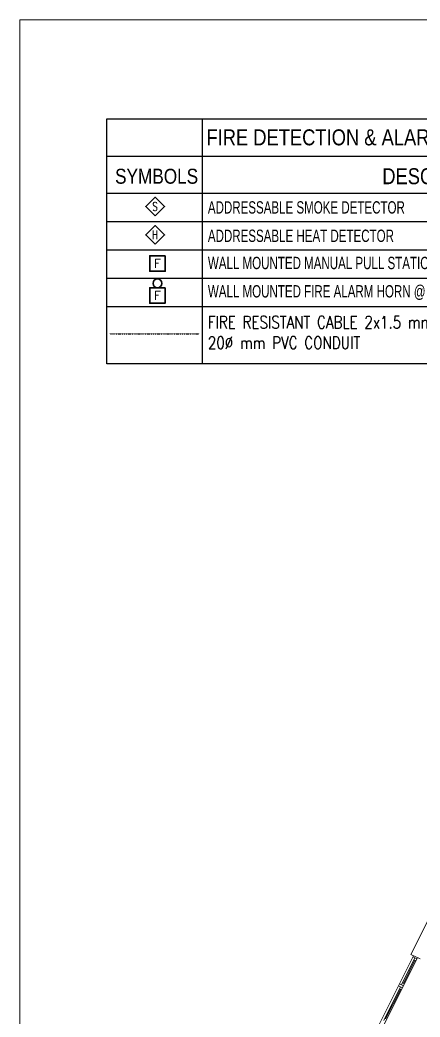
# Model space of a CAD drawing. Extents: x -12260 to 57327, y -29287 to 19916.
# Drawn here: x -12260 to -3183, y -2710 to 19916 of the extents above; entities that cross this region are included whole.
import ezdxf
from ezdxf.enums import TextEntityAlignment as Align

# ---------------------------------------------------------------- set-up
doc = ezdxf.new("R2010")
doc.units = 0
doc.header["$LTSCALE"] = 0.25
doc.linetypes.add('DASHDOT', pattern=[25.4, 12.7, -6.35, 0, -6.35])
for name, color, linetype, lineweight in [('01-First Floor$0$Aluminum', 251, 'Continuous', 5), ('01-First Floor$0$Frame', 252, 'Continuous', 9), ('01-First Floor$0$Walls', 251, 'Continuous', 5), ('E-LITE-CLNG-CNDT', 6, 'DASHDOT', 35), ('F-ALRM-CLNG @ 100', 33, 'Continuous', 35), ('F-ALRM-CLNG-CNDT', 51, 'DASHDOT', 25), ('F-ALRM-TEXT', 2, 'Continuous', 25), ('F-ALRM-WALL @ 100', 33, 'Continuous', 35)]:
    doc.layers.add(name, color=color, linetype=linetype, lineweight=lineweight)
doc.styles.add('14010200-E- Fire Alarm Symbols And Notes$0$AE7_Arial Narrow', font='ARIALN.TTF')
doc.styles.add('DC_Elc_Romans', font='elc_romans.shx', dxfattribs={"width": 0.7})
doc.styles.add('DC_SIMPLEX', font='SIMPLEX.shx', dxfattribs={"width": 0.7})

# ---------------------------------------------------------------- blocks, each defined once
blk = doc.blocks.new('01-First Floor')
at = {"layer": '01-First Floor$0$Aluminum'}
for p, q in [((-7168, -8992), (-3331, -1318)), ((-3344, -1344), (-3254, -1388)), ((-3241, -1362), (-7078, -9037)), ((-3299, -1366), (-3606, -1980)), ((-3299, -1422), (-3561, -1947)), ((-3321, -1411), (-3277, -1433)), ((-3628, -2025), (-4008, -2785)), ((-3673, -2002), (-3584, -2047)), ((-3651, -1958), (-3561, -2002)), ((-3584, -1935), (-3539, -1958)), ((-3628, -2081), (-3964, -2752)), ((-3651, -2070), (-3606, -2092))]:
    blk.add_line(p, q, dxfattribs=at)
at = {"layer": '01-First Floor$0$Frame'}
for p, q in [((57327, 19916, 0), (-12260, 19916, 0)), ((-12260, 19916, 0), (-12260, -29287, 0))]:
    blk.add_line(p, q, dxfattribs=at)
at = {"layer": '01-First Floor$0$Walls'}
blk.add_line((-3389, -1289), (-3183, -1391), dxfattribs=at)
blk.add_lwpolyline([(-1514, 1640), (-1514, 1861), (-1814, 1861), (-3389, -1289)], dxfattribs=at)
blk = doc.blocks.new('A$C5CF53093')
blk.add_lwpolyline([(0, -212), (-212, 0), (0, 212), (212, 0)], close=True)
blk = doc.blocks.new('*U86')
at = {"xscale": 0.01, "yscale": 0.01, "zscale": 0.01}
blk.add_blockref('A$C5CF53093', (0.01, -0.01), dxfattribs=at)
at = {"color": 6, "style": 'DC_SIMPLEX', "width": 0.7, "flags": 8}
blk.add_attdef('TYPE', text='', height=2, rotation=360, dxfattribs=at).set_placement((0, 0), align=Align.MIDDLE_CENTER)
blk = doc.blocks.new('*U87')
at = {"xscale": 0.01, "yscale": 0.01, "zscale": 0.01}
blk.add_blockref('A$C5CF53093', (0.01, -0.01), dxfattribs=at)
at = {"color": 6, "style": 'DC_SIMPLEX', "width": 0.7, "flags": 8}
blk.add_attdef('TYPE', text='', height=2, rotation=360, dxfattribs=at).set_placement((0, 0), align=Align.MIDDLE_CENTER)
blk = doc.blocks.new('*U20')
blk.add_lwpolyline([(1.75, 3.5), (-1.75, 3.5), (-1.75, 0), (1.75, 0)], close=True)
blk.add_circle((0, 4.5), 1)
at = {"color": 6, "style": 'DC_SIMPLEX'}
blk.add_text('F', height=2, dxfattribs=at).set_placement((0, 1.75), align=Align.MIDDLE_CENTER)
blk = doc.blocks.new('*U85')
blk.add_lwpolyline([(-1.75, -3.5), (1.75, -3.5), (1.75, 0), (-1.75, 0)], close=True)
at = {"color": 6, "style": 'DC_SIMPLEX'}
blk.add_text('F', height=2, rotation=180, dxfattribs=at).set_placement((0, -1.75), align=Align.MIDDLE_CENTER)

msp = doc.modelspace()

# ---------------------------------------------------------------- linework, layer by layer
at = {"color": 251}
for p, q in [((-10287, 17672), (1118, 17672)), ((1118, 15981), (-10287, 15981)), ((1118, 15338), (-10287, 15338)), ((1118, 14695), (-10287, 14695)), ((1118, 14052), (-10287, 14052)), ((1118, 13408), (-10287, 13408)), ((1118, 13408), (-10287, 13408)), ((1118, 13408), (-10287, 13408)), ((1118, 13408), (-10287, 13408)), ((1118, 12114), (-10287, 12114))]:
    msp.add_line(p, q, dxfattribs=at)
at = {"color": 251, "linetype": 'Continuous'}
msp.add_line((-10287, 16827), (1118, 16827), dxfattribs=at)
at = {"color": 251}
for points in [[(-10287, 12114), (-10287, 17672), (1118, 17672), (1118, 12114)], [(-8120, 12114), (-8120, 17672)]]:
    msp.add_lwpolyline(points, dxfattribs=at)
at = {"layer": 'F-ALRM-CLNG-CNDT'}
msp.add_lwpolyline([(-10228, 12793), (-8193, 12793)], dxfattribs=at)

# ---------------------------------------------------------------- block references
at = {"layer": 'E-LITE-CLNG-CNDT'}
msp.add_blockref('01-First Floor', (0, 0), dxfattribs=at)
at = {"layer": 'F-ALRM-CLNG @ 100', "xscale": 100, "yscale": 100, "zscale": 100}
for name, p, values in [('*U87', (-9193, 15682), {'TYPE': 'S'}), ('*U86', (-9193, 15039), {'TYPE': 'H'})]:
    msp.add_blockref(name, p, dxfattribs=at).add_auto_attribs(values)
at = {"layer": 'F-ALRM-WALL @ 100', "xscale": 100, "yscale": 100, "zscale": 100, "rotation": 180}
msp.add_blockref('*U85', (-9139, 14214), dxfattribs=at)
at = {"layer": 'F-ALRM-WALL @ 100', "xscale": 100, "yscale": 100, "zscale": 100}
msp.add_blockref('*U20', (-9141, 13488), dxfattribs=at)

# ---------------------------------------------------------------- texts
at = {"layer": 'F-ALRM-TEXT'}
for s, insert, char_height, width, attachment_point, style in [('FIRE DETECTION & ALARM SYSTEM LEGEND', (-3501, 17249), 363, 9238.05, 5, '14010200-E- Fire Alarm Symbols And Notes$0$AE7_Arial Narrow'), ('SYMBOLS', (-9159, 16367), 340.3, 1660.58, 5, '14010200-E- Fire Alarm Symbols And Notes$0$AE7_Arial Narrow'), ('DESCRIPTION', (-2619, 16367), 363, 2341.93, 5, '14010200-E- Fire Alarm Symbols And Notes$0$AE7_Arial Narrow'), ('ADDRESSABLE SMOKE DETECTOR', (-7996, 15660), 279.81, 2.964e-321, 4, 'DC_Elc_Romans'), ('ADDRESSABLE HEAT DETECTOR ', (-7996, 15016), 279.81, 2.964e-321, 4, 'DC_Elc_Romans'), ('WALL MOUNTED MANUAL PULL STATION @ 1300 FFL', (-7996, 14373), 279.81, 2.964e-321, 4, 'DC_Elc_Romans'), ('WALL MOUNTED FIRE ALARM HORN @ 2200 FFL ', (-7996, 13730), 279.81, 2.964e-321, 4, 'DC_Elc_Romans'), ('{\\Fsimplex|c0;\\W0.8;FIRE RESISTANT CABLE 2x1.5 mm2 IN \\P\\pi-839.4375,l839.4375,t839.4375;20∅ mm PVC CONDUIT}', (-7996, 12824), 279.81, 12538.93, 4, 'DC_Elc_Romans')]:
    msp.add_mtext(s, dxfattribs=dict(at, insert=insert, char_height=char_height, width=width, attachment_point=attachment_point, style=style))

doc.saveas('drawing.dxf')
